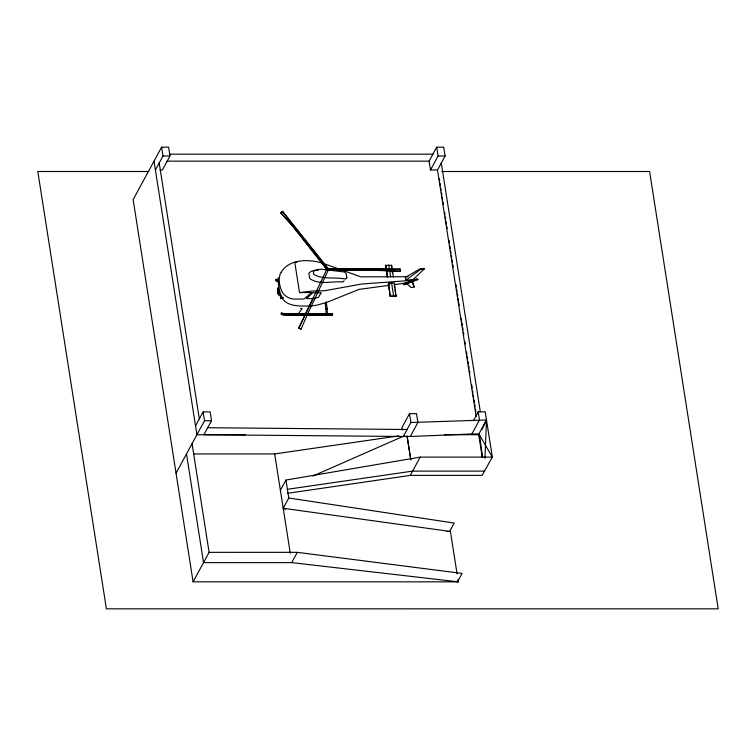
<?xml version="1.0" encoding="UTF-8"?>
<svg xmlns="http://www.w3.org/2000/svg" width="756" height="756" viewBox="0 0 756 756"><rect width="100%" height="100%" fill="white"/><g stroke="black" fill="none" stroke-linecap="round" stroke-linejoin="round"><path stroke-width="1.13" d="M484.946 458.334L486.495 419.986L410.886 422.5L403.288 436.486L203.922 434.719L211.519 420.733L210.13 411.888L203.128 411.888L195.539 425.883M278.189 277.726L278.17 277.934A15.98 2.627 76.2 0 0 281.052 296.314C285.863 306.53 298.27 306.104 307.824 306.029A44.547 37.535 28.5 0 0 321.328 303.903L326.384 302.532L359.034 289.397L389.047 285.333M278.038 287.828L277.471 290.729L278.945 293.621L280.92 294.821M278.558 286.874L277.991 289.765L279.465 292.666M277.962 293.621L277.934 291.873L277.405 293.233L279.096 295.483L281.166 296.229M280.731 212.568L292.893 226.157L327.15 269.76L292.808 226.346L280.656 212.767L282.659 211.453L328.406 268.909M280.656 212.767L282.659 211.453M281.393 295.577L280.76 298.251L283.273 298.251M280.76 298.251L281.515 296.361M327.074 268.805L328.728 269.618L329.106 268.805L327.452 267.993L298.733 328.028L301.011 329.144L307.862 313.523M314.742 298.885L328.416 269.798M307.768 313.683L314.836 298.714M482.007 429.465L486.495 419.986L478.898 433.972L492.317 457.106L482.111 475.392L410.253 475.392L287.289 493.347M313.475 298.044L298.733 328.028M160.064 169.987L162.398 169.987L169.996 156.001L168.607 147.165L161.604 147.165L133.132 199.603L193.092 581.837L458.325 581.846L457.966 579.559M155.396 169.987L162.994 156.001L161.604 147.165M176.044 473.171L204.517 420.733L203.128 411.888M327.15 268.947L328.444 269.741M327.868 270.109L364.449 269.939L400.482 271.338L400.132 269.108L327.66 268.777L327.868 270.109L382.47 270.355L400.482 271.338M307.012 315.356L332.442 315.356L332.489 313.655L285.381 313.655L281.109 313.126L281.308 314.383L285.05 315.356L304.696 315.356M332.442 315.356L332.489 313.655M193.092 581.837L209.11 552.343L192.062 443.677M437.488 169.996L430.485 169.996L429.106 161.16L436.694 147.165L443.696 147.165L445.086 156.01L437.488 169.996L476.157 416.499M430.485 169.996L438.083 156.01L436.694 147.165M393.451 277.102L391.599 265.299L385.787 265.299L387.27 277.414M391.599 265.299L391.608 268.04M388.272 283.812L388.593 283.207L394.377 282.999L396.068 296.465L390.257 296.465L388.272 283.812L390.105 283.897M280.391 490.313L285.966 480.051L420.185 457.106L492.317 457.106L485.21 411.812L478.208 411.812L473.332 420.808M390.257 296.465L388.593 283.207M285.314 509.251L283.207 508.278L288.783 498.015L285.966 480.051M186.486 453.94L203.534 562.615L291.731 562.615L297.306 552.352L462.096 573.435L457.578 581.761M403.288 436.486L410.291 436.486L417.888 422.5L416.499 413.664L409.497 413.664L401.909 427.65L402.268 429.966M410.253 475.392L420.185 457.106M410.291 436.486L471.895 433.972L479.493 419.986L478.208 411.812M449.678 531.392L454.195 523.067L288.783 498.015M301.011 329.144L298.818 327.877M400.359 271.517L400.132 269.108M297.855 314.477L296.739 313.797L297.051 314.779L297.855 314.477L301.937 308.779L300.671 308.316M281.147 272.283C289.321 258.76 308.542 259.072 322.132 263.003M344.15 280.684L342.94 281.988C332.139 280.901 319.126 285.485 309.676 278.501L308.864 273.275L311.274 271.187L318.55 269.996M424.239 268.956L413.06 279.616L405.84 280.155L405.396 277.376L420.345 268.701L424.163 268.446L424.239 268.956L420.478 269.523L405.84 280.155M283.198 297.467L281.761 297.732L282.64 297.089M326.28 314.477L327.272 313.797L327.452 314.779L326.28 314.477L325.326 303.128M278.841 281.525L276.034 280.797L275.836 279.54L278.246 279.663M276.034 280.797L278.444 280.93M281.308 314.383L285.579 314.912L332.687 314.912M312.823 476.063L404.715 435.673M406.085 283.67L415.894 280.041M403.42 283.774L416.953 278.766L417.794 279.389L404.337 284.842L403.42 283.774L404.262 284.398M403.496 284.218L417.029 279.21L417.87 279.833M416.915 279.711L417.794 279.389M297.014 262.323L294.783 262.323L299.527 292.581L312.237 291.041L324.787 290.72L361.973 283.982L413.163 280.287L412.124 282.205L394.812 284.549M301.257 308.92L301.937 308.779M193.536 453.94L274.683 453.94L398.762 435.9M287.346 489.302L412.568 471.12L484.426 471.12M412.351 281.223L414.203 287.053L411.103 287.497L406.284 283.113M390.578 295.87L396.399 295.87M407.9 276.724L360.858 276.847L340.105 269.429M169.533 154.158L432.904 154.158M162.994 156.001L169.996 156.001M438.083 156.01L445.086 156.01M166.915 161.151L429.106 161.16M148.819 171.508L37.8 171.499L106.398 608.826L718.2 608.835L649.602 171.517L441.731 171.508M328.841 268.777L400.009 269.287M299.527 292.581L311.793 292.581L304.016 298.97L294.292 299.111A12.89 10.735 31.2 0 1 282.942 293.233A29.352 24.457 31.2 0 1 279.994 274.409A12.89 10.735 31.2 0 1 281.156 272.538M284.851 314.09L332.243 314.09M204.517 420.733L211.519 420.733M471.895 433.972L478.898 433.972M245.227 434.719L196.919 434.719L154.007 161.151M444.367 434.719L479.502 434.719L482.583 457.474M446.89 531.496L450.425 531.496L457.068 573.832M209.11 552.343L297.306 552.352M207.72 427.726L407.087 429.493M291.731 562.615L458.325 581.846M326.025 308.779L327.187 308.92L326.223 301.795M283.207 508.278L450.425 531.496M275.836 279.54L277.707 280.022M324.806 263.967L337.913 268.654M282.574 211.652L328.302 269.089M412.02 281.534L414.203 287.053M441.287 163.003L480.325 411.831M439.33 178.614L439.699 180.949M440.068 183.273L440.427 185.598M440.795 187.932L441.154 190.257M441.523 192.591L441.891 194.916M442.251 197.24L442.619 199.575M442.988 201.899L443.347 204.224M444.632 212.379L444.991 214.704M445.36 217.038L445.728 219.363M446.087 221.688L446.456 224.022M446.815 226.346L447.183 228.671M449.007 240.314L449.376 242.648M449.924 246.135L450.292 248.469M450.652 250.794L451.02 253.118M451.389 255.452L451.748 257.777M452.116 260.102L452.485 262.436M452.844 264.761L453.213 267.095M455.953 284.549L456.312 286.883M456.681 289.208L457.049 291.542M457.408 293.867L457.777 296.191M458.145 298.525L458.505 300.85M458.873 303.175L459.242 305.509M461.245 318.314L461.614 320.639M461.973 322.973L462.341 325.297M462.71 327.622L463.069 329.956M463.437 332.281L463.806 334.606M464.902 341.599L465.261 343.923M466.537 352.069L466.906 354.403M467.274 356.728L467.633 359.053M468.002 361.387L468.37 363.712M468.729 366.036L469.098 368.37M469.467 370.695L469.826 373.029M471.659 384.662L472.207 388.159M472.566 390.483L472.935 392.818M473.294 395.142L473.662 397.476M474.031 399.801L474.39 402.126M474.759 404.46L475.127 406.785M475.486 409.109L475.855 411.444M478.718 434.747L482.29 457.484M420.345 268.701L420.478 269.523M392.118 271.262L392.449 273.407M394.216 284.672L394.726 287.894M395.057 290.039L395.397 292.175M395.738 294.32L396.068 296.465M388.792 265.12L390.616 276.734M391.58 282.924L393.583 295.69M409.497 413.664L410.886 422.5M385.787 265.299L387.592 276.819M285.381 313.655L285.579 314.912M276.375 279.266L276.573 280.533M281.638 312.852L281.837 314.118M274.683 453.94L290.285 553.364M159.195 162.994L199.329 418.881M189.444 387.053L189.68 388.811M327.027 308.316L327.452 314.779M321.045 292.931L318.446 297.373L311.841 298.629L306.501 298.601L312.842 292.638L321.045 292.931M346.834 277.792L345.624 279.096C335.399 276.79 323.114 279.928 313.825 274.381L313.353 271.395L314.704 270.194L321.073 269.164L344.509 271.999L346.22 273.672L346.834 277.792M410.782 281.704L410.782 281.704M410.791 459.752L407.049 435.881L410.791 459.742"/></g></svg>
